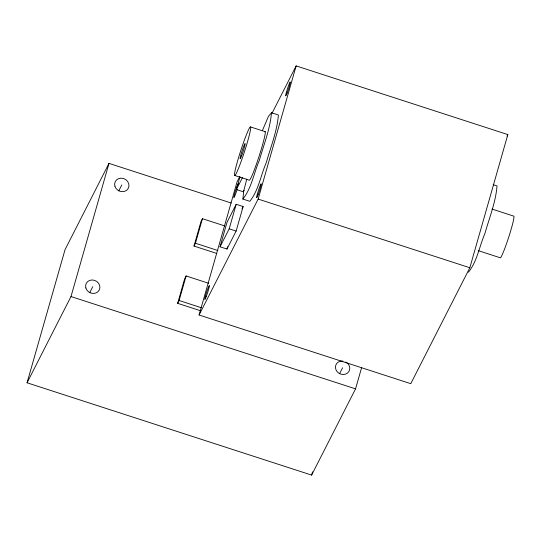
<?xml version="1.0" encoding="UTF-8"?>
<svg xmlns="http://www.w3.org/2000/svg" width="541" height="541" viewBox="0 0 541 541"><rect width="100%" height="100%" fill="white"/><g stroke="black" fill="none" stroke-linecap="round" stroke-linejoin="round"><path stroke-width="0.81" d="M262.486 130.381L268.492 116.254L271.467 112.758L278.405 115.01C277.066 131.456 270.703 146.976 266.233 162.726C260.742 175.433 258.564 190.324 249.827 201.313L242.882 199.068L243.741 191L246.777 179.091M271.467 112.758C270.128 129.204 263.758 144.724 259.288 160.481C253.803 173.181 251.626 188.072 242.882 199.068M361.584 367.745L355.559 388.857L311.616 475.093L27.05 382.785L65.055 249.611L108.991 163.375L231.183 203.01M27.05 382.785L70.993 296.549L108.991 163.375M200.116 310.615L177.658 303.332L184.657 278.791L186.097 275.957L208.562 283.247M216.461 253.35L193.996 246.067L201.002 221.526L202.442 218.699L224.907 225.982M177.658 303.332L179.098 300.505L186.097 275.957M193.996 246.067L195.436 243.24L202.442 218.699M271.981 113.333L296.143 65.907L507.837 134.581L469.831 267.748L410.768 383.67L199.074 315.004L237.08 181.83L239.764 176.562M220.031 246.797L227.037 222.256L236.194 204.282L243.132 206.534L236.133 231.075L226.97 249.049L220.031 246.797L229.188 228.823L236.194 204.282M244.079 190.29L243.315 191.785L236.376 189.533L239.988 176.866M226.97 249.049L227.653 246.676M199.074 315.004L258.138 199.081L296.143 65.907M311.616 475.093L312.542 471.84M118.749 190.912L121.806 184.914M89.698 292.715L92.754 286.71M236.376 189.533L242.483 177.549M241.989 208.779L243.132 206.534M339.559 373.763L342.615 367.765M507.066 136.082L507.837 134.581M468.452 272.238C477.196 261.242 479.373 246.351 484.864 233.651C489.335 217.895 495.698 202.375 497.037 185.928L493.176 184.677M250.625 126.952A25.61 1.927 -72 0 1 239.616 165.519A25.61 1.927 -72 0 1 237.553 161.083A25.61 1.927 -72 0 1 250.625 126.952L265.198 131.679M491.979 209.056L513.923 216.177A21.971 1.657 -72 0 1 508.06 239.163A21.971 1.657 -72 0 1 500.155 257.753L478.21 250.632M234.571 175.419L249.151 180.146A25.61 1.927 -72 0 0 259.403 155.294A25.61 1.927 -72 0 0 264.617 131.842M258.138 199.081L469.831 267.748M229.188 228.823L236.133 231.075M195.436 243.24L217.901 250.524M179.098 300.505L201.556 307.788M70.993 296.549L355.559 388.857M345.827 362.003A7.317 6.593 27 0 1 347.356 373.189A7.317 6.593 27 0 1 335.846 369.456A7.317 6.593 27 0 1 342.96 361.07M237.174 189.222A7.317 0.548 -72 0 1 233.969 197.593A7.317 0.548 -72 0 1 235.565 190.669A7.317 0.548 -72 0 1 238.432 183.751M114.888 186.145A7.317 6.593 27 0 0 126.912 190.047A7.317 6.593 27 0 0 123.625 178.55A7.317 6.593 27 0 0 114.888 186.145M85.836 287.947A7.317 6.593 27 0 0 97.853 291.842A7.317 6.593 27 0 0 94.567 280.353A7.317 6.593 27 0 0 85.836 287.947M206.236 296.569A7.317 0.548 -72 0 0 209.381 285.547A7.317 0.548 -72 0 0 205.648 295.298A7.317 0.548 -72 0 0 206.236 296.569M287.149 92.978A7.317 0.548 -72 0 0 290.301 81.962A7.317 0.548 -72 0 0 286.561 91.713A7.317 0.548 -72 0 0 287.149 92.978M258.098 194.78A7.317 0.548 -72 0 0 261.242 183.764A7.317 0.548 -72 0 0 257.509 193.516A7.317 0.548 -72 0 0 258.098 194.78M241.658 155.686A8.047 0.609 -72 0 0 245.12 143.568A8.047 0.609 -72 0 0 241.016 154.293A8.047 0.609 -72 0 0 241.658 155.686"/></g></svg>
